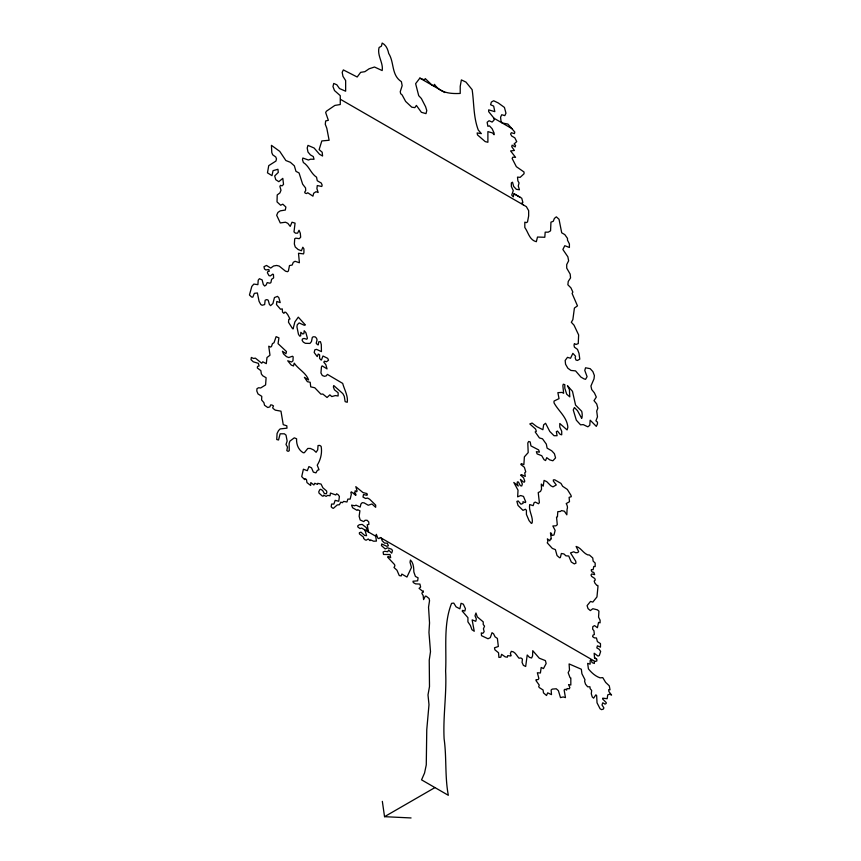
<?xml version="1.0" encoding="UTF-8"?>
<svg xmlns="http://www.w3.org/2000/svg" width="861" height="861" viewBox="0 0 861 861"><rect width="100%" height="100%" fill="white"/><g stroke="black" fill="none" stroke-linecap="round" stroke-linejoin="round"><path stroke-width="1.29" d="M520.195 197.32L514.039 193.768L513.274 196.868L511.735 195.092L513.274 190.658L511.348 186.439L511.348 182.887L512.51 182.22L513.662 186.439L516.352 189.323L519.431 189.764L518.268 185.998L519.043 182.887L517.891 180.885L517.504 177.118L520.195 177.334L524.037 173.782L524.037 172.006L516.352 166.679L512.123 158.467L512.887 157.143L515.578 157.359L510.584 150.923L514.426 150.481L511.735 146.704L512.123 145.154L515.201 146.93L515.578 145.38L514.039 144.045L516.729 141.602L514.813 137.825L511.735 136.049L510.584 134.058L511.348 132.723L514.426 133.606L514.813 132.056L507.893 124.07L502.124 122.962L500.973 120.96L500.585 117.182L501.737 114.739L504.815 115.632L505.967 113.189L504.428 107.421L498.282 102.976L493.665 100.759L491.362 102.093L490.587 104.751L493.665 106.086L494.817 111.639L488.671 109.864L488.671 111.639L494.053 118.291L494.053 120.066L492.126 122.068L489.059 120.734L487.132 122.294L487.896 126.287L489.435 125.846L492.126 128.73L494.053 132.949L494.053 134.725L492.514 132.949L487.896 131.615L487.896 142.269L485.206 141.602L477.521 134.94L477.134 132.949L481.364 133.606L478.285 130.054C473.346 116.967 474.131 103.352 472.14 89.662L465.984 82.118L461.378 79.901L460.215 86.337L460.215 93.44C450.615 93.903 440.326 93.085 434.461 84.335L433.696 85.669L432.157 85.217L425.237 78.566L424.462 79.901L419.856 78.125L415.626 83.668L418.704 95.657L421.395 98.541L425.614 106.753L426.776 110.531L426.001 113.63L421.395 112.307L416.39 105.419L414.851 107.647L411.784 107.194L405.628 101.426L402.162 94.99L400.634 93.655L400.247 91.664L402.162 85.669L401.398 81.677C391.163 75.004 394.478 62.552 388.709 53.479C387.87 49.368 386.148 45.03 382.176 43.05L381.412 46.16L379.098 47.484C376.87 55.47 383.554 62.864 382.176 70.57L374.492 67.018L369.1 68.794L364.881 71.678L360.651 72.346L357.186 77.006L343.345 69.913L342.194 72.346L342.958 76.349L345.648 80.557L345.648 91.212L339.503 88.554L336.812 84.776L333.734 83.452L332.97 86.552L334.498 90.556L340.267 95.657L340.267 104.536L334.886 105.419L326.427 111.198L325.662 112.522L328.353 120.292L325.662 120.96L325.275 124.285L326.814 128.289L329.117 140.268L321.82 140.935L319.13 149.599L322.197 152.257L322.584 156.035L319.506 154.259L314.125 148.038L307.98 145.38L307.205 148.038L307.98 152.031L310.412 154.905L313.307 156.573L314.028 159.285L310.595 159.177L308.432 160.017L302.835 158.037L302.48 159.705L303.373 162.514C309.26 166.281 310.746 173.373 316.547 177.205L317.268 180.745L321.239 183.038L322.143 185.018L321.788 186.482L317.268 185.546L316.913 188.667L318.172 192.52L316.009 191.691L313.662 193.251L312.941 196.168L307.711 192.735L306.624 193.564L305.181 193.144L304.643 192.207L305.72 190.539L305.547 187.935L302.652 184.189L299.047 172.932L295.98 171.371L294.354 165.85L290.383 162.309L285.874 160.533L279.739 151.364L271.43 145.326L271.796 152.612L272.7 154.808L275.768 156.993L276.489 158.865L275.95 161.061L268.729 165.635L267.47 172.835L271.979 175.644L273.055 170.639L277.931 169.283L278.297 172.415L274.681 175.956L275.768 179.701L278.835 181.682L282.806 178.356L283.527 184.394L282.085 185.858L280.46 185.33L279.911 186.482L280.998 190.227L279.911 192.939L277.21 194.92L277.027 201.904L280.643 205.23L282.806 204.186L285.874 207.006L285.335 210.03L280.277 210.859L277.931 212.419L276.672 215.239L280.277 222.945L285.508 222.213L287.854 223.365L290.2 226.389L292.008 222.213L295.075 223.15L293.988 231.91L295.441 233.159L297.605 233.159L299.047 230.242L300.306 233.256L300.672 237.216L299.23 238.68L295.797 238.153L294.71 238.788L294.354 243.997L295.258 247.01L298.143 249.518L301.393 250.766L302.835 247.225L303.922 248.894L303.922 252.434L303.556 253.887L298.509 253.263L299.402 262.745L295.075 261.292L293.267 262.325L292.191 265.037L289.479 265.565L288.403 270.978L287.499 271.71L285.508 271.183L279.19 266.081L276.672 265.457L273.604 265.974L270.709 268.062L266.512 265.436L263.972 266.706L264.488 268.955L265.834 269.934L268.88 269.536L269.213 271.301L267.868 271.495L267.362 272.765L269.052 275.692L270.397 275.886L272.765 274.121L273.443 274.519L273.615 277.931L271.581 279.298L270.903 282.612L269.891 283.204L267.19 282.612L266.178 284.959L264.65 286.035L263.305 284.474L262.121 279.879L259.409 278.716L258.225 280.18L257.891 284.668L253.834 284.076L251.81 286.422L249.442 295.011L251.638 297.056L252.822 297.153L254.339 293.353L257.385 292.966L259.075 301.35L260.765 304.482L262.121 305.257L264.65 304.579L265.156 300.188L266.845 299.596L268.201 300.188L269.385 304.374L270.569 305.644L272.937 303.502L274.455 297.551L277.5 296.378L278.856 297.745L280.202 302.62L276.822 301.447L276.489 304.579L280.546 309.26L282.236 308.873L282.569 312.188L283.926 313.361L284.593 312.188L285.777 312.285L287.639 314.523L290.006 319.022L288.822 319.313L288.489 322.24L292.374 328.385L293.052 328.977L294.914 321.853L298.293 317.16L305.386 324.974L304.041 325.167L299.133 322.918L297.271 324.78L296.937 326.922L298.455 334.24L299.639 336.091L300.661 335.898L300.823 332.292L302.685 333.95L303.868 333.659L304.202 330.732L305.892 332.68L307.42 338.244L306.742 339.223L304.041 338.438L302.351 339.019L302.179 340.493L303.363 342.151L305.386 343.313L309.949 343.421L311.478 341.559L312.317 337.361L313.329 336.78L315.191 336.877L316.547 338.244L317.052 339.901L316.202 343.313L317.558 344.68L318.236 344.884L318.742 341.849L320.432 341.656L321.282 344.486L321.444 351.611L316.547 349.372L314.857 349.76L314.179 352.493L317.225 356.594L318.236 354.054L319.592 354.829L319.592 358.348L320.776 359.812L321.444 360.006L322.972 356.002L327.697 358.348L328.547 360.199L326.523 361.76L324.489 361.179L323.811 362.158L325.845 364.687L327.029 368.885L322.122 365.86L321.444 367.034L320.938 372.985L322.315 375.493L324.425 376.311L326.179 375.902L327.406 374.384L342.689 383.403C344.325 389.484 348.274 396.06 347.252 402.27L345.143 401.656L344.271 396.286L342.861 393.649L333.734 385.534L333.379 386.955L334.434 389.796L338.125 392.734L338.125 395.974L335.306 395.576L331.797 396.587L329.871 394.865L327.051 397.502L322.843 394.047L320.905 394.155L314.76 387.762L310.724 386.847L310.197 382.284L307.388 381.681L304.396 377.322L308.615 379.959C306.182 372.942 298.293 369.175 294.214 363.127L293.504 365.968L291.222 365.053L287.714 360.791L291.578 362.007L292.977 360.791L293.16 356.841L292.449 356.228L288.769 357.541L286.487 356.637L283.495 353.893L282.44 351.256L285.96 353.688L286.487 351.568L278.049 343.657L278.932 337.878L276.123 336.651L274.013 342.743L272.431 343.657L271.549 346.391L270.677 347.101L268.74 346.187L269.977 355.216L266.985 357.541L266.286 363.633L262.766 361.803L261.722 363.224L255.394 358.154L253.457 358.456L251.358 357.444L251.003 359.672L253.285 361.803L258.375 363.331L259.086 365.968L257.504 366.474L257.331 367.991L260.84 370.628L261.367 373.975L262.766 375.794L266.114 377.731L265.586 384.932L260.668 387.967L258.558 387.762L256.976 388.677L256.804 391.012L258.031 393.951L261.776 396.34L261.615 399.999L263.896 402.625L264.542 405.262L267.793 407.511L269.913 406.855L270.558 404.971L271.861 404.971L273.486 405.918L272.679 407.694L273.163 408.544L275.272 410.137L280.966 411.171L283.247 424.688L286.821 425.818L286.982 428.165L280.159 428.918L278.534 430.608L277.07 433.513L276.736 439.53L278.534 439.993L280.159 433.804L284.388 433.804L286.013 435.117L287.144 441.026L286.013 444.502L287.477 447.042L286.821 450.604L288.123 451.358L289.264 450.701L289.102 443.663L289.909 441.123L294.301 437.84L296.582 438.776C296.259 444.168 298.25 449.84 303.244 452.768L304.385 452.671L307.797 448.452L310.401 448.452L313.652 449.948L316.095 452.294L317.72 449.851L318.043 445.535L319.84 445.438L321.131 446.385C322.305 452.864 320.712 459.602 317.235 465.155L319.022 469.762L317.397 470.321L315.933 472.861L313.329 472.108L311.542 467.878L308.938 466.565L307.312 470.698L303.406 469.202L301.716 476.607L304.665 479.642L304.912 478.608L306.451 479.491L306.968 482.601L310.681 485.486L310.81 482.601L313.888 484.969L314.792 483.269L317.483 484.377L317.741 483.344L321.067 484.076L322.864 487.778L326.577 490.964L326.836 492.298L326.33 493.773L324.403 493.557L322.606 490.447L320.561 489.263L319.786 489.705L318.764 491.782L319.022 493.105L322.348 496.076L323.252 496.14L323.628 495.183L326.201 496.366L327.61 495.409L330.043 495.775L330.43 493.041L335.812 494.957L336.586 493.773L338.115 494.666L339.406 496.442L338.76 501.253L335.166 500.359L333.885 504.062L331.582 504.062L331.194 506.806L332.346 507.915L333.379 508.356L337.221 504.955L339.406 504.729L340.816 502.135L342.344 502.727L343.636 501.403L346.961 501.995L347.866 499.1L350.169 499.1L351.32 494.289L350.814 492.374L351.449 491.857L355.808 495.409L355.937 494.289L354.269 492.589L354.786 492.89L355.173 490.738L356.712 491.782L357.089 490.964L355.808 486.669L362.987 492.589L366.958 493.557L367.346 494.957L366.582 495.258L363.503 494.515L362.987 497.034L365.548 498.508L367.604 498.067L369.66 499.251L375.676 505.095L375.676 507.323L371.963 503.986L368.25 505.246L364.138 502.878L362.223 502.663L360.942 503.986L360.167 507.097L356.067 505.17L354.528 505.762L351.579 505.106L352.601 507.764L357.089 510.358L357.735 509.69L359.909 510.799L359.145 516.277L360.167 519.979L363.762 521.605L365.042 520.27L367.087 520.27L368.756 521.97L368.885 524.414L367.216 524.79L368.497 531.894L367.087 530.484L366.323 527.675L362.223 524.414L359.403 524.715L357.864 525.748L357.735 526.857L359.909 528.557L361.706 528.116L375.676 536.188L376.451 541.074L373.631 541.214L370.553 539.89L370.036 540.622L368.25 538.997L366.194 540.181L365.172 539.89L363.633 538.405L363.503 537.146L359.403 533.895L359.403 532.711L360.942 532.12L364.655 535.445L366.582 535.671L364.913 529.967M340.655 99.435L526.351 206.64L528.654 210.633L528.654 215.96L527.502 221.955L526.351 222.622L524.812 222.17L524.812 227.498C528.385 232.481 529.472 240.09 536.338 241.704L537.49 237.044L544.798 237.27L545.185 232.158L548.263 232.158L550.566 230.834L550.954 222.17L553.257 221.288L554.409 218.403L556.335 216.843L559.026 219.286L561.716 232.825L564.794 234.601L567.485 238.379L567.485 240.154L569.401 243.932L569.401 247.473L564.794 245.708L562.868 249.475L567.862 256.804L568.637 260.797L566.71 264.575L566.71 268.115L570.176 274.11L570.552 277.888L568.249 281.439L567.862 284.765L570.94 287.875L572.866 292.094L572.091 293.429L577.473 305.859L574.405 308.077L572.866 319.614L571.327 322.283L574.018 325.167L578.635 334.929L578.248 343.593L575.944 344.475L574.405 343.593L574.018 345.143L574.405 347.144L577.473 349.362L579.012 353.354L579.787 359.123L577.473 360.458L575.944 360.016L575.17 357.799L575.557 356.239L572.866 353.354L570.552 358.241L567.485 357.347L565.171 360.458L565.559 364.235L567.862 368.228L570.94 370.445L575.557 370.887L580.938 377.107L584.016 378.883L585.555 379.324L587.084 376.666L584.78 370.445L585.555 367.787L590.162 368.669L592.852 371.554L594.391 375.547L594.004 378.883L590.937 385.986L591.701 389.538L594.391 392.864L596.318 397.082L594.004 400.634L596.705 403.96L597.857 408.179L596.705 411.063L597.469 416.842L595.93 420.835L597.469 422.159L597.469 423.935L596.318 426.378L590.162 420.168L589.785 425.269L587.859 426.83L583.241 424.602L580.551 424.828L576.321 420.168L573.254 409.954L574.405 407.511L577.473 410.622L581.702 418.392A13.496 7.792 60 0 0 581.702 411.289L575.557 405.068L572.479 391.314L567.485 385.76L569.401 389.538L569.788 396.856L566.71 394.198L564.794 388.203L564.794 384.652L563.255 384.21L562.868 385.76L563.632 393.305L562.104 392.422L557.874 392.648L559.026 398.632L554.021 401.075L554.021 402.851C558.531 411.181 567.022 417.058 567.862 427.271L567.098 429.93L559.79 423.494L559.79 427.045L561.716 431.264L561.716 434.816L560.177 434.375L557.487 431.038L556.335 431.705L557.099 435.709L554.021 435.709L549.802 431.49L545.573 423.278L543.646 424.828L542.882 429.714L536.726 426.604L532.109 423.052L529.806 423.946L535.574 429.047L536.338 431.264L535.187 431.931L539.416 437.926L542.495 438.809L546.337 444.136L547.101 448.14L551.718 450.798L554.409 453.682L555.56 457.901L552.87 460.786L549.802 459.903L546.724 457.675L545.573 460.56L544.034 459.677L541.72 455.684L537.113 453.908L536.338 451.691L539.416 452.133L538.652 449.916L530.957 445.912L530.193 441.919L528.654 441.478L527.804 442.984L528.191 452.595L524.381 456.857L523.865 464.639L521.325 463.605L520.819 464.488L524.381 467.275L525.77 471.903L524.758 472.775L525.264 476.445L521.712 474.691L520.561 475.057L523.617 477.844L524.758 481.148L524.381 482.095L523.488 482.02L520.431 479.383L522.347 484.011L521.712 485.991L520.313 485.626L518.408 482.02L517.386 481.88L517.127 483.495L518.279 486.056L513.823 482.461L518.021 490.167L517.644 496.851L520.69 495.527L523.488 496.41L525.77 501.985L525.264 502.566L522.982 501.694L522.982 503.448L520.948 504.18L518.15 500.951L516.88 501.393L518.021 505.429L522.982 510.347L525.393 509.249L526.415 510.272L526.415 514.383L529.074 520.625L531.366 523.413L532.13 522.971C533.411 516.869 528.374 510.95 529.719 504.557L533.142 505.655L534.164 502.566L535.434 502.135L538.48 503.75L539.373 502.641L538.233 492.589L540.514 491.416L541.537 489.22L541.278 484.076L543.183 486.207L544.077 480.406L546.746 481.654L550.814 485.765L552.977 486.863L556.281 484.958L553.354 481.073L553.354 479.9L554.753 479.825L560.985 483.419L562.631 486.282L567.334 489.435L571.026 495.376L571.273 496.7L569.11 497.357L569.498 501.694L566.194 503.599A5.015 2.895 60 0 1 567.087 509.099L566.829 514.824L564.407 511.23L561.49 510.573L560.468 511.445L557.799 511.671L557.422 516.88L556.529 517.095L557.293 524.726L555.894 525.834L552.848 525.974L555.13 530.387L553.989 535.004L551.955 535.445L551.449 533.389L550.427 532.808L551.32 539.04L550.427 539.115L549.792 540.805L547.381 538.825L547.887 541.461L547.252 542.86L552.342 548.435L555.388 549.609L557.045 555.549L559.585 557.756L560.35 557.605L561.361 553.494L563.901 553.935L565.935 555.84L568.734 555.991L571.273 562.007L574.33 563.912L575.977 563.105L575.718 561.2L570.509 552.913L573.695 551.804L575.848 552.762L577.753 552.547L578.646 551.589L576.106 546.455C580.777 547.564 583.026 552.945 587.546 554.818L589.451 555.033L592.755 557.971L593.132 561.124L595.166 563.04L595.166 566.56L593.767 566.484L593.132 569.638L591.356 569.638L591.356 570.811L592.25 572.059L593.767 572.35L594.66 574.631L591.733 573.964L590.98 574.997L591.615 576.386L594.79 578.517L595.295 579.98L594.155 581.089L594.919 583.145L596.953 585.491L597.835 585.415L597.964 586.664L596.953 596.931L592.82 602.087L590.517 601.43L587.084 605.627L588.031 608.609L590.334 610.589L592.82 608.716L597.405 609.825L598.933 611.149L598.556 617.111L600.085 620.2L600.085 622.847L598.556 622.406L597.405 627.712L594.542 625.613L592.82 626.604L592.626 629.143L593.961 630.801L594.348 634.557L593.003 635.106L592.626 636.656L594.348 637.872L596.447 637.979L597.405 641.628L600.472 643.608L600.472 647.149L597.405 645.815L596.834 647.913L599.127 649.248L600.655 651.454L599.321 655.533L597.986 656.093L594.155 653.219L594.542 657.858L596.834 659.182L596.834 660.947L594.348 661.722L594.348 663.487L592.056 662.604L591.292 659.73L590.14 660.613L590.14 664.154L587.654 663.379L588.418 668.9C591.485 672.656 595.349 676.262 600.085 677.844L602.765 677.618L605.627 682.375L609.265 685.797L610.029 689.769L608.695 689.661L608.878 691.534L611.558 695.064L609.653 694.181L607.737 694.849L607.166 698.712L602.765 698.163L602.571 698.938L606.209 702.576L606.209 703.459L605.057 704.126L602.765 702.802L602 705.008L603.905 707.882L603.335 709.087L601.613 709.647L600.085 708.764L597.028 702.802L596.641 695.505L595.877 694.849L593.584 698.163L592.239 696.947L591.292 693.74L591.668 690.436L590.14 688.66L589.946 686.787L587.654 686.787L585.545 684.247L584.597 681.266L584.974 679.716L581.918 673.754L581.336 669.234L569.099 663.928L569.487 670.116L568.142 672.656L570.057 677.736L570.821 677.951L570.821 685.022L568.529 684.581L569.864 687.562L569.293 688.778L567.001 688.552L566.613 690.102L565.085 689.22L564.127 689.995L565.462 697.604L563.169 696.947L560.489 697.604L558.391 690.651L556.281 688.778L552.267 689.101L551.126 689.995L551.503 694.623L547.682 692.857L546.531 695.516L543.474 692.857L543.087 689.995L539.266 687.562L538.695 686.561L539.266 685.13L536.016 680.599L536.016 679.716L538.114 679.609L538.878 678.5L537.35 672.764L540.407 672.979L541.182 667.458L543.474 668.567L546.154 663.487L545.39 660.613L539.266 658.191L532.765 650.679L532.572 655.867L531.614 657.965L529.515 657.417L527.212 654.984L525.684 666.468L523.391 665.37L522.057 662.389L522.433 659.074L520.905 657.965L518.989 658.191C516.708 655.824 515.104 651.443 511.337 651.346L510.379 653.434L511.154 655.652L510.573 655.974L507.71 655.652L507.323 657.191L505.224 656.868L501.586 654.328L500.822 657.191L498.906 657.417L498.53 652.778L494.892 649.797L494.505 647.806L498.336 646.482L497.378 638.421L495.086 636.871L493.557 633.782L492.018 632.684L490.307 637.646L488.004 638.754L481.503 635.666L481.31 632.9L482.838 633.341L484.183 631.683L483.419 628.81L484.56 626.162L483.225 624.505L483.225 621.857L477.295 616.885L475.961 613.021L475.003 615.787L476.337 618.984L475.767 621.308L472.129 619.866L474.239 631.242L471.946 629.703L470.407 625.506L467.921 621.857L467.921 617.66L462.185 611.041L462.572 610.374L464.865 611.041L465.435 608.716L463.336 604.185L461.044 603.303L459.892 608.824L456.072 606.844L453.769 603.087L451.573 603.346C443.146 624.602 446.741 648.591 445.611 671.01C446.816 693.675 442.931 716.158 444.115 738.856C446.741 757.551 444.76 776.644 448.333 795.306L421.556 779.851L424.538 773.06L426.27 764.902L426.765 729.697L428.993 704.642L428.003 694.913L429.488 686.615L429.241 660.129L430.489 651.691L428.961 632.394L429.531 622.933L428.541 607.188L429.531 600.741L429.112 598.535L426.281 596.253L425.291 596.167L423.59 599.6L423.171 595.597L421.901 593.401L422.32 592.336L423.311 592.25L423.311 590.947L422.32 591.033L419.07 588.343L420.631 587.116L419.92 584.092L415.54 583.855L413.28 582.542L413 581.24L417.66 580.831L418.08 577.817L415.4 576.429L413.84 571.941C413.775 567.959 413.56 562.976 410.449 560.027L410.03 562.233L411.45 567.496L406.962 577.042L401.829 574.083L401.194 575.934L399.267 575.557L396.964 570.23L394.015 567.496L394.908 565.795L394.521 564.536L387.601 557.132L388.117 556.389L390.679 557.724L390.033 554.538L383.5 554.462L383.113 552.019L384.652 551.288L387.73 551.729L388.623 550.028L391.701 553.139L392.476 550.62L391.701 549.286L387.601 547.8L385.168 548.92L381.445 545.583L381.703 543.958L386.837 546.326L388.376 545.734L387.342 543.216L384.523 543.065L382.219 540.848L381.315 538.114M382.338 801.365L384.544 816.68L434.945 787.578M384.544 816.68L411.063 817.95M494.053 118.291L512.123 128.73M419.856 78.125L444.846 92.547M514.039 193.768L521.734 198.202L522.885 202.421L521.734 203.088L523.273 204.864M594.542 657.858L596.07 658.74M594.919 661.388L380.293 537.522L378.883 538.631L377.861 538.179L376.322 534.337L375.676 536.188"/></g></svg>
